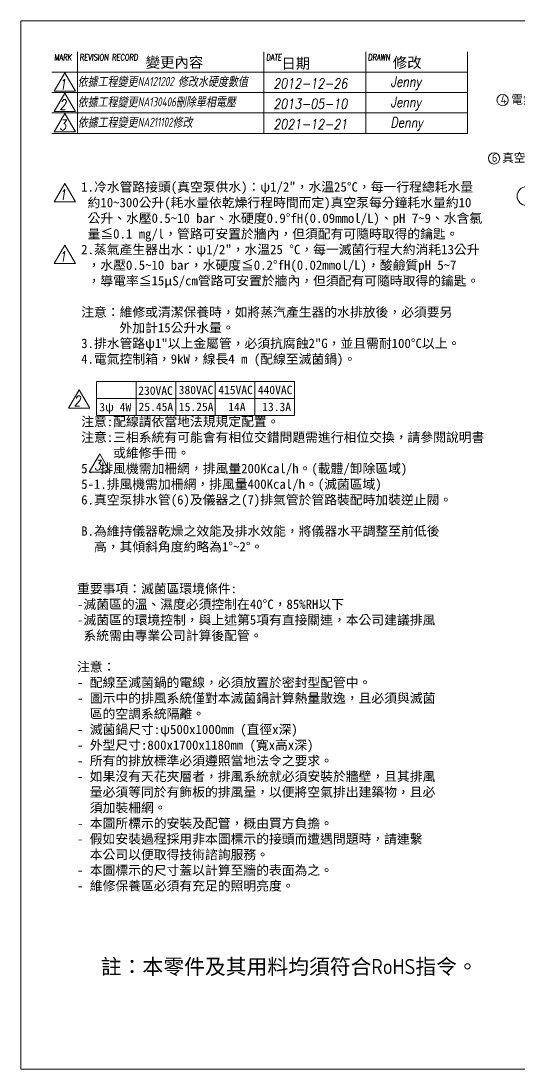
# Model space of a CAD drawing. Header units: millimetres. Extents: x -209428 to -196243, y -37312 to 2725.
# Drawn here: x -209428 to -205022, y -37312 to -28042 of the extents above; entities that cross this region are included whole.
import ezdxf

# ---------------------------------------------------------------- set-up
doc = ezdxf.new("R2010")
doc.units = ezdxf.units.MM
doc.header["$MEASUREMENT"] = 0
doc.layers.get('0').update_dxf_attribs({"lineweight": 25})
for name, color, linetype, lineweight in [('D', 3, 'Continuous', 13), ('F', 7, 'Continuous', 15), ('T', 4, 'Continuous', 15)]:
    doc.layers.add(name, color=color, linetype=linetype, lineweight=lineweight)
doc.styles.get("Standard").update_dxf_attribs({"font": 'KAIU.TTF'})
doc.styles.add('STU25', font='isocp2.shx')
doc.styles.add('Text', font='romans.shx', dxfattribs={"width": 0.8, "oblique": 10})

msp = doc.modelspace()

# ---------------------------------------------------------------- linework, layer by layer
at = {"layer": 'D'}
for p, q in [((-208758.767, -31232.229), (-208758.767, -31532.229)), ((-208758.767, -31232.229), (-207008.767, -31232.229)), ((-208408.767, -31232.229), (-208408.767, -31532.229)), ((-208058.767, -31232.229), (-208058.767, -31532.229)), ((-207708.767, -31232.229), (-207708.767, -31532.229)), ((-207358.767, -31232.229), (-207358.767, -31532.229)), ((-207008.767, -31232.229), (-207008.767, -31532.229)), ((-208758.767, -31382.229), (-207008.767, -31382.229)), ((-208758.767, -31532.229), (-207008.767, -31532.229))]:
    msp.add_line(p, q, dxfattribs=at)
for centre, radius in [((-205167.993, -28741.408), 50), ((-205242.899, -29257.803), 50), ((-204955.963, -29590.921), 82.93)]:
    msp.add_circle(centre, radius, dxfattribs=at)
at = {"layer": 'F', "color": 7}
for p, q in [((-208928.862, -28316.071), (-208928.862, -29036.071)), ((-207278.713, -29036.071), (-207278.713, -28316.071)), ((-206378.713, -29036.071), (-206378.713, -28316.071)), ((-205478.713, -28676.071), (-205478.713, -28316.071)), ((-205478.713, -28496.071), (-209153.862, -28496.071)), ((-209153.862, -28676.071), (-205478.713, -28676.071)), ((-209153.862, -28856.071), (-205478.713, -28856.071)), ((-209153.862, -29036.071), (-205478.713, -29036.071))]:
    msp.add_line(p, q, dxfattribs=at)
at = {"layer": 'F'}
msp.add_line((-205478.713, -28316.071), (-205478.713, -29036.071), dxfattribs=at)
at = {"layer": 'F', "color": 6}
msp.add_lwpolyline([(-209427.884, -28042.05), (-209427.884, -37312.05), (-196242.884, -37312.05), (-196242.884, -28042.05)], close=True, dxfattribs=at)
msp.add_lwpolyline([(-209427.884, -28042.05), (-209427.884, -37312.05), (-196242.884, -37312.05), (-196242.884, -28042.05)], close=True, dxfattribs=at)
at = {"layer": 'F', "color": 7}
for points in [[(-209039.646, -28501.741), (-209133.137, -28663.671), (-208946.156, -28663.671)], [(-209039.646, -28681.741), (-209133.137, -28843.671), (-208946.156, -28843.671)], [(-209039.646, -28861.741), (-209133.137, -29023.671), (-208946.156, -29023.671)], [(-209039.646, -29478.61), (-209133.137, -29640.541), (-208946.156, -29640.541)], [(-209039.646, -30025.266), (-209133.137, -30187.197), (-208946.156, -30187.197)], [(-208912.519, -31303.405), (-209006.01, -31465.336), (-208819.029, -31465.336)], [(-208731.486, -31870.282), (-208824.977, -32032.212), (-208637.995, -32032.212)]]:
    msp.add_lwpolyline(points, close=True, dxfattribs=at)

# ---------------------------------------------------------------- texts
at = {"lineweight": -3}
for s, p in [('變更內容', (-208324.528, -28454.856)), ('日期', (-207124.367, -28463.756)), ('修改', (-206138.889, -28456.636))]:
    msp.add_text(s, height=93.4085, dxfattribs=at).set_placement(p)
at = {"insert": (-208721.57, -36338.623), "char_height": 135.00867, "attachment_point": 1, "style": 'STU25'}
msp.add_mtext('{\\f標楷體|b0|i0|c136|p65;註：本零件及其用料均須符合}RoHS{\\f標楷體|b0|i0|c136|p65;指令。}', dxfattribs=at)
at = {"layer": 'D', "color": 11, "attachment_point": 1}
for s, insert, char_height in [('{\\Fisocp2.shx;\\C3;4 \\f標楷體|b0|i0|c136|p65;電氣控制箱}', (-205183.497, -28700.221), 75), ('{\\Fisocp2.shx;\\C3;6 \\f標楷體|b0|i0|c136|p65;真空泵排水孔}', (-205262.707, -29213.734), 75), ('1.冷水管路接頭(真空泵供水)：{\\f細明體|b0|i0|c136|p48;ψ}1/2"，水溫25%%DC，每一行程總耗水量\\P 約10~300公升(耗水量依乾燥行程時間而定)真空泵每分鐘耗水量約10\\P 公升、水壓0.5~10 bar、水硬度0.9%%DfH(0.09mmol/L)、pH 7~9、水含氯\\P 量≦0.1 mg/l，管路可安置於牆內，但須配有可隨時取得的鑰匙。\\P2.蒸氣產生器出水：{\\f細明體|b0|i0|c136|p48;ψ}1/2"，水溫25 %%DC，每一滅菌行程大約消耗13公升\\P ，水壓0.5~10 bar，水硬度≦0.2%%DfH(0.02mmol/L)，酸鹼質pH 5~7\\P ，導電率≦15μS/cm管路可安置於牆內，但須配有可隨時取得的鑰匙。\\P\\P注意：維修或清潔保養時，如將蒸汽產生器的水排放後，必須要另\\P      外加計15公升水量。\\P3.排水管路{\\f細明體|b0|i0|c136|p48;ψ}1"以上金屬管，必須抗腐蝕2"G，並且需耐100%%DC以上。 \\P4.電氣控制箱，9kW，線長4 m (配線至滅菌鍋)。\\P   \\P\\P\\P注意:配線請依當地法規規定配置。\\P{\\fDFKai-SB|b0|i0|c136|p65;注意:三相系統有可能會有相位交錯問題需進行相位交換，請參閱說明書\\P     或維修手冊。}\\P5. 排風機需加柵網，排風量200Kcal/h。(載體/卸除區域)\\P5-1.排風機需加柵網，排風量400Kcal/h。(滅菌區域)\\P6.真空泵排水管(6)及儀器之(7)排氣管於管路裝配時加裝逆止閥。\\P\\PB.為維持儀器乾燥之效能及排水效能，將儀器水平調整至前低後\\P  高，其傾斜角度約略為1%%D~2%%D。', (-208895.115, -29468.328), 83), ('重要事項：滅菌區環境條件:\\P-滅菌區的溫、濕度必須控制在40%%DC，85%RH以下\\P-滅菌區的環境控制，與上述第5項有直接關連，本公司建議排風\\P 系統需由專業公司計算後配管。\\P\\P注意：\\P- 配線至滅菌鍋的電線，必須放置於密封型配管中。\\P- 圖示中的排風系統僅對本滅菌鍋計算熱量散逸，且必須與滅菌\\P  區的空調系統隔離。\\P- 滅菌鍋尺寸:{\\f細明體|b0|i0|c136|p48;ψ}500x1000mm (直徑x深)\\P- 外型尺寸:800x1700x1180mm (寬x高x深)\\P- 所有的排放標準必須遵照當地法令之要求。\\P- 如果沒有天花夾層者，排風系統就必須安裝於牆壁，且其排風\\P  量必須等同於有飾板的排風量，以便將空氣排出建築物，且必\\P  須加裝柵網。\\P- 本圖所標示的安裝及配管，概由買方負擔。\\P- 假如安裝過程採用非本圖標示的接頭而遭遇問題時，請連繫\\P  本公司以便取得技術諮詢服務。\\P- 本圖標示的尺寸蓋以計算至牆的表面為之。\\P- 維修保養區必須有充足的照明亮度。', (-208931.899, -33021.239), 83)]:
    msp.add_mtext(s, dxfattribs=dict(at, insert=insert, char_height=char_height))
at = {"layer": 'D', "color": 11, "char_height": 75, "attachment_point": 1, "style": 'STU25'}
for s, insert in [('{\\f標楷體|b0|i0|c136|p65;230VAC}', (-208390.523, -31274.18)), ('{\\f標楷體|b0|i0|c136|p65;380VAC}', (-208032.64, -31267.994)), ('{\\f標楷體|b0|i0|c136|p65;415VAC}', (-207682.64, -31267.994)), ('{\\f標楷體|b0|i0|c136|p65;440VAC}', (-207332.64, -31267.994)), ('{\\f標楷體|b0|i0|c136|p65;3ψ 4W}', (-208734.959, -31420.218)), ('{\\f標楷體|b0|i0|c136|p65;25.45A}', (-208387.623, -31417.549)), ('{\\f標楷體|b0|i0|c136|p65;15.25A}', (-208031.004, -31417.549)), ('{\\f標楷體|b0|i0|c136|p65;14A}', (-207593.97, -31417.549)), ('{\\f標楷體|b0|i0|c136|p65;13.3A}', (-207293.723, -31417.549))]:
    msp.add_mtext(s, dxfattribs=dict(at, insert=insert))
at = {"layer": 'F', "color": 1, "lineweight": 15, "style": 'Text', "oblique": 5, "width": 0.8}
for s, p in [('MARK', (-209133.961, -28390.371)), ('REVISION RECORD', (-208908.961, -28390.371)), ('DATE', (-207258.811, -28390.371)), ('DRAWN', (-206358.811, -28390.371))]:
    msp.add_text(s, height=54, dxfattribs=at).set_placement(p)
at = {"layer": 'T', "lineweight": 20, "style": 'Text', "oblique": 10, "width": 0.8}
for s, p in [('2012-12-26', (-207195.237, -28639.881)), ('Jenny', (-206158.779, -28624.081)), ('1', (-209088.584, -28647.198)), ('2013-05-10', (-207195.237, -28819.881)), ('Jenny', (-206158.779, -28804.081)), ('2', (-209088.584, -28827.198)), ('3', (-209088.584, -29007.198)), ('2021-12-21', (-207195.237, -28999.881)), ('Denny', (-206158.779, -28984.081)), ('1', (-209088.584, -29624.068)), ('1', (-209088.584, -30170.724)), ('2', (-208961.457, -31448.863)), ('3', (-208780.423, -32015.739))]:
    msp.add_text(s, height=90, dxfattribs=at).set_placement(p)
at = {"layer": 'T', "linetype": 'Continuous', "lineweight": 20, "char_height": 80.9991, "attachment_point": 1, "style": 'Text'}
for s, insert in [('{\\fDFKai-SB|b0|i0|c136|p65;依據工程變更\\Fisocp2.shx;NA121202 \\fDFKai-SB|b0|i0|c136|p65;修改水硬度數值}', (-208925.031, -28537.263)), ('{\\fDFKai-SB|b0|i0|c136|p65;依據工程變更\\Fisocp2.shx;NA130406\\fDFKai-SB|b0|i0|c136|p65;刪除單相電壓}', (-208925.031, -28717.263)), ('{\\fDFKai-SB|b0|i0|c136|p65;依據工程變更\\Fisocp2.shx|c136;NA211102\\fDFKai-SB|b0|i0|c136|p65;修改}', (-208925.031, -28897.263))]:
    msp.add_mtext(s, dxfattribs=dict(at, insert=insert))

doc.saveas('drawing.dxf')
